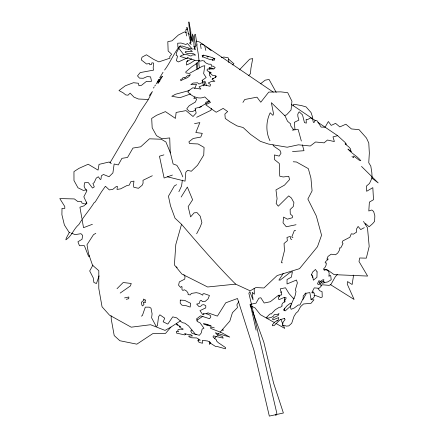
<?xml version="1.0" encoding="UTF-8"?>
<svg xmlns="http://www.w3.org/2000/svg" width="438" height="438" viewBox="0 0 438 438"><rect width="100%" height="100%" fill="white"/><g stroke="black" fill="none" stroke-linecap="round" stroke-linejoin="round"><path stroke-width="0.66" d="M158.184 83.171L158.507 79.3L159.372 79.596L159.782 81.572M182.372 180.138L181.562 186.008L178.879 191.691M365.303 224.776L365.506 223.495L369.103 226.796L372.689 223.637L374.605 221.354L374.851 215.781L373.63 211.45L371.78 209.994L368.801 211.001L369.376 202.121L373.505 199.723L372.831 187.65L366.644 191.296L366.365 186.145L369.491 183.462L372.119 177.79L371.829 172.621L370.8 166.09L368.758 162.772L369.333 153.065L368.78 143.023L366.458 138.036L359.029 129.626L351.457 128.953L345.867 124.217L339.828 126.91L335.574 123.357L331.221 125.399L328.352 121.523L325.111 127.19L321.092 127.08L317.254 120.937L315.229 120.324L314.024 122.541L313.351 122.339L312.508 118.583L310.394 117.937L307.454 119.705L306.146 119.311L306.31 123.133L304.459 122.585L302.499 114.865L299.159 111.778L297.774 114.159L297.867 116.415L298.88 120.116L294.331 122.333L294.977 129.621M209.95 71.827L209.413 75.199L210.897 77.274M250.136 305.341L250.317 304.3L256.11 330.175M211.368 108.476L210.968 110.31L196.657 117.291M284.196 310.772L284.771 308.149M215.436 77.636L215.863 75.741M278.99 295.037L278.672 296.285L279.893 295.76L278.469 297.539L278.289 299.017L279.384 299.515L284.426 297.353L286.217 297.851L285.466 299.608L284.169 300.26L285.176 300.911L284.815 301.749L283.424 302.335L282.154 303.956L281.76 305.368L282.275 305.866L280.659 307.153L279.334 307.268L275.278 309.748L271.171 314.035L270.52 313.734L269.54 314.375L266.216 317.725L268.368 318.097L271.467 317.347L273.624 315.94L274.111 314.807L275.163 314.375L276.871 314.747L279.006 313.542L278.157 315.53L273.531 317.736L272.441 319.127L273.246 319.806L278.782 317.523L278.042 320.435L277.27 320.961L277.287 320.359L276.586 320.643L276.323 321.262L275.08 321.771L272.343 324.782L272.376 325.741L274.035 325.664L280.232 319.598L284.766 318.371L284.492 319.028L285.127 319.598L283.249 321.831L282.149 325.938L283.95 325.21L286.282 326.107L288.768 325.905L291.697 323.266L294.068 316.203L296.083 313.066L297.922 311.517L300.588 306.644L303.534 303.967L310.975 303.337L313.942 299.822L310.909 299.663M176.574 184.666L174.357 185.964L168.449 196.213L170.508 205.871L175.019 218.179L181.551 224.3L175.797 244.53L174.406 264.968L181.825 273.991L207.628 286.989L235.639 284.131L250.18 290.827L255.814 287.569L263.961 287.963L277.144 275.54L299.532 268.669L317.462 246.725L321.563 235.228L316.335 216.027L307.859 199.033L312.091 190.859L310.92 178.063L308.336 168.646L296.482 162L293.23 161.764M99.114 275.874L96.442 283.517L93.902 282.532L93.239 277.867L89.691 270.958L92.922 265.11M194.707 88.52L196.514 84.331L190.837 84.605L193.092 83.078L197.604 82.782L198.929 84.058L203.528 82.141L202.028 80.461L206.167 77.526L203.643 73.622L204.82 65.7L202.504 66.215L189.369 73.414L185.947 72.911L185.789 71.854L191.811 66.751L197.204 63.242L197.916 62.316M280.9 292.715L281.349 291.686M292.973 105.936L293.767 104.233L301.432 105.569L306.085 106.91L311.013 112.484L312.727 117.504L312.102 118.452M212.299 60.417L212.994 58.977L214.943 58.676M196.646 233.782L200.193 226.961L201.902 222.592L200.215 216.186L197.029 212.616L194.089 212.857L190.612 216.892L188.154 206.626L192.611 199.761L187.344 187.07L181.151 197.029M69.45 232.211L66.319 238.026L65.842 239.827C71.722 236.246 73.628 228.828 78.9 224.497C83.494 216.668 89.593 210.021 94.356 202.323L95.188 202.044L101.446 191.871L105.41 186.276L109.347 189.917L112.823 189.342L116.24 186.55L117.395 186.358L117.017 189.446L120.636 188.849L127.015 185.504L129.237 185.132L130.836 181.65L133.968 181.124L133.508 184.612L133.776 187.267L138.446 188.291L142.169 185.247L143.084 183.183L143.002 180.297L152.325 175.737M180.341 45.508L176.426 52.795L176.175 55.456L177.582 56.037L176.35 60.69L178.386 61.944L188.105 57.542M163.046 72.243L159.728 77.745M302.976 299.483L306.003 294.15L305.702 292.984M85.437 204.382L86.823 202.044M110.009 162.848L128.745 130.907L134.888 121.529L139.886 112.166L148.11 99.902L152.424 91.509L149.336 95.577M238.83 301.536L236.892 304.799L237.473 307.585L232.441 312.672L229.83 321.103L220.057 332.239M242.937 102.415L244.732 99.508L256.969 97.165L260.774 102.229L268.746 92.1L280.747 91.86L287.717 92.681L291.943 101.244L291.046 109.987L286.496 114.915L284.519 115.435M153.453 88.093L154.127 87.047M154.795 86.007L155.468 84.961M283.249 273.482L278.907 280.052L280.123 280.156L289.852 272.617L292.42 271.631L291.396 277.139L287.043 279.521L287.027 283.961L296.477 280.019L297.369 282.915L295.311 289.961L296.011 291.511L295.108 295.77L290.213 306.655L291.128 309.316L294.194 308.045L298.322 304.957L299.888 305.045L303.151 298.563L303.222 295.853L304.744 294.413L305.144 293.422L309.83 292.584L311.062 299.225L313.208 298.256L314.375 296.548L314.238 293.017L313.165 292.934L313.537 292.009L312.929 291.965L312.228 293.038L311.812 292.611L314.265 287.881L319.067 288.27L320.977 286.501L321.163 284.727L320.118 284.043L318.41 284.569L317.501 283.851L318.733 280.802L319.559 280.878L320.205 281.552L323.009 279.701L323.917 279.783L323.217 281.514L324.459 282.62L327.805 281.875L331.199 279.745L330.745 275.863L330.192 275.349L328.916 276.351L329.157 273.137L328.522 271.237L325.938 269.43L324.235 270.136L323.567 268.855L324.903 267.563L326.107 265.176L326.337 263.008L325.122 262.866L325.658 261.524L327.881 259.581L328.133 258.957L326.868 259.258L328.013 256.427L331.172 254.193L335.579 254.763L337.758 253.022L339.384 250.301L339.647 247.859L340.715 248.007L343.036 243.577L342.138 242.625L342.828 240.916L349.869 237.259L351.276 233.799L353.428 234.149L356.669 232.047L356.516 229.041L358.103 226.446L360.715 229.572L364.301 227.661M179.312 46.428C173.645 53.879 170.223 62.563 164.622 70.02M156.289 83.872L158.091 80.795L157.395 81.649M198.628 61.386L199.334 60.46M180.648 320.747L170.962 327.049L165.575 333.367L152.742 333.657L136.837 344.164L119.87 340.737L114.209 335.579L111.241 319.127L111.126 315.798M202.219 57.121L203.867 55.215L202.082 55.621M194.877 97.033L193.755 98.331L196.75 98.878L195.414 102.038L189.205 105.684L186.747 108.827L189.074 111.203L192.638 111.602L195.54 109.839M210.727 342.866L209.391 344.383L209.364 341.728M214.281 338.815L216.503 336.285M217.39 335.273L218.721 333.756M337.512 274.287L335.305 276.75L330.827 284.618L329.091 285.352L322.417 284.793L320.934 285.839M248.653 75.61L250.492 73.677L250.903 68.427L252.721 58.593L249.698 59.157L239.433 69.839M117.028 288.691L123.182 282.51L131.236 283.479L130.453 285.894L120.176 293.077M291.089 305.691L285.264 310.876L283.468 309.945L287.087 305.697L290.498 303.14L291.763 304.071M260.451 83.833L265.182 80.17L269.058 79.442L276.175 92.352M232.337 64.895L233.941 63.773L228.658 59.152M208.685 56.349L207.617 57.088L206.895 56.069M191.948 330.049L190.689 330.904L191.855 333.176L196.229 334.703M196.777 320.337L202.904 316.214M206.249 313.964L207.924 312.836L217.407 316.116L225.729 302.811L237.484 298.497L253.952 350.307L269.326 416.1L283.386 413.001L273.542 382.96L263.835 342.215L252.403 310.821M194.921 60.263L189.966 63.477L186.468 65.021L186.544 61.577L191.691 58.895M199.608 107.37L209.479 101.381M95.802 233.323L93.491 234.675L86.998 244.738L88.591 253.799L92.522 265.231L98.813 270.695L98.785 288.407L102.049 306.797L109.467 315.114L131.197 327.181L150.562 324.728L165.027 330.4L170.962 327.049M89.609 255.896L88.613 256.476L84.359 245.658L79.464 245.723L77.92 241.776L82.048 239.279L82.601 235.31L80.937 233.689L75.117 234.626L71.443 233.169M211.275 68.027L210.114 68.667L208.893 68.109M141.337 316.121L142.361 315.617L145.29 307.147L149.353 307.164L150.979 308.155L152.096 313.811L151.619 317.835L156.174 326.387L157.395 325.806L158.545 316.751L159.908 314.823L164.754 318.207L163.15 321.804L167.798 324.093L172.736 316.86L176.755 317.868L182.372 322.707L184.781 323.135L188.537 325.888L195.485 334.331L199.394 335.278L201.228 332.968L202.164 329.053L203.955 328.237L200.128 322.905L197.127 321.404L197.127 319.762L196.432 319.001L200.533 315.82L209.572 318.7L210.859 316.904L210.174 315.272L205.893 313.427L204.606 314.03L203.944 313.307L203.216 313.646L203.692 314.643L202.739 314.659L199.963 310.635L205.74 307.903L205.811 305.751L203.933 304.673L201.962 304.957L200.686 306.31L198.852 306.485L196.667 304.082L199.153 303.561L200.095 300.791L201.212 300.254L202.46 301.64L205.159 301.443L208.077 298.875L209.441 295.48L204.267 293.679L203.018 293.772L202.772 295.157L199.235 293.268L196.284 292.672L191.335 293.411L190.311 294.894L188.11 294.648L188.05 293.093L186.593 291.051L184.338 289.753L182.881 290.482L181.918 289.425L182.044 286.928L181.589 286.436L180.598 287.438L178.562 285.198L179.328 281.897L184.71 279.159L185.044 276.717L183.905 274.653M92.402 224.283L83.521 227.683L82.13 219.756M209.561 100.877L205.712 102.284L206.013 103.538M172.424 175.058L164.108 178.014L159.465 156.213L163.9 154.871M190.596 93.951L180.023 97.674L171.805 96.272L175.485 94.258L189.216 90.535M84.846 205.537L79.924 207.196L81.901 218.431M201.453 106.702L195.091 108.41L196.18 113.086L193.038 116.508L186.008 110.611L176.12 112.451L175.463 118.408L165.4 111.613L156.481 115.347L151.69 118.419L152.183 127.819L156.519 135.676L161.934 138.753L169.725 137.932L170.24 152.961M351.966 156.536L353.575 157.696L353.647 155.972L359.264 160.231L360.824 160.741C357.238 156.07 351.654 153.503 347.925 149.068L351.347 151.455L350.449 150.294L350.761 149.249L349.261 147.321L345.035 143.817L346.485 144.255L345.007 142.355L337.643 135.681L333 136.88L334.369 141.573L327.471 140.023L324.082 142.859L315.552 141.989L310.274 146.007L298.42 144.808L287.191 147.228L268.439 144.047L260.342 141.332L250.563 134.4L243.106 127.513L237.062 125.903L229.961 121.819L225.258 118.474L224.88 114.066L227.661 111.548L223.172 108.4L216.175 112.248L205.679 104.775L210.514 102.372L204.765 96.918C198.792 99.798 191.893 96.508 187.798 91.909L189.304 90.228L192.835 87.803L200.861 89.073L199.066 86.812L203.911 84.923L210.037 86.231L210.563 84.578L208.225 82.979L211.51 81.402L214.855 81.293L212.003 79.36L216.46 76.661L215.074 75.736L212.594 75.363L209.709 72.905L211.33 72.861L208.395 71.629L206.917 70.113L207.502 69.045L214.034 68.897L215.184 67.523L212.956 66.056L211.718 66.313L211.226 65.99L211.554 64.862L210.508 64.172L208.756 64.205L206.221 63.138L204.677 61.895L204.732 61.167L202.192 60.597L200.883 61.068L195.063 60.373L187.76 57.898L187.349 58.478L185.893 58.265L180.078 56.376C182.761 54.219 187.179 53.896 190.01 55.911L191.34 55.894L192.665 54.843L195.578 55.117C192.742 51.848 188.439 54.816 185.192 52.494L185.466 51.547L192.337 51.503L189.501 49.144L188.406 48.957L188.866 49.499L188.001 49.505L187.311 49.045L185.783 49.051L181.058 47.37L180.429 46.51L182.055 45.974L192.123 49.078L193.361 48.93M221.283 57.679L223.851 57.022L228.275 57.832L228.893 62.656M126.221 299.307L128.75 298.7L128.843 296.986L124.556 297.922M296.033 224.727L286.255 226.769L283.047 222.843L283.556 217.1L287.416 219.175L292.338 217.73L292.683 216.148L290.29 213.958L290.115 209.534L293.301 206.522L293.931 202.701L291.396 198.025L288.697 195.874L278.278 206.189L276.148 203.478L277.079 198.753L275.967 189.911L284.486 185.143L289.529 179.602L288.757 176.322L283.172 176.968L279.762 176.218L279.285 163.467L274.549 159.624L274.38 154.937L279.187 156.114L281.021 153.152L279.975 150.426L274.073 146.445L272.962 144.89M194.527 123.636L199.859 122.607L195.83 132.533L202.274 133.338L200.785 137.072L193.153 138.485L188.882 141.846L189.583 143.593L198.053 143.954L204.081 147.42L203.736 155.09L197.538 165.246L191.335 171.236L187.601 170.36L185.832 172.178L185.05 181.146L167.425 176.804M86.609 189.878L83.302 190.399L77.98 187.787L73.984 180.544L73.956 171.592L78.96 168.362L88.186 164.234L98.063 170.114L99.037 164.365L109.199 161.983L111.307 163.593M314.019 295.688L315.563 295.508L320.879 297.577L322.242 297.013L322.072 291.648L319.735 290.761L318.037 288.483M292.234 130.086L298.152 129.44L301.339 141.036M292.502 151.553L303.994 150.705L302.401 144.907M324.01 269.901L327.328 269.775L334.161 274.648L367.613 276.06L358.996 261.481L359.68 257.982L366.316 258.163L369.196 246.435L367.482 227.782L363.485 221.436M190.859 42.919L189.282 42.919L191.231 44.473M295.655 230.558L294.331 230.541L291.779 237.018L292.934 237.675M222.137 330.137L223.495 330.197L222.531 329.343M148.055 99.464L138.468 99.021L134.028 97.165L130.124 93.135L128.038 95.188L125.766 94.936L123.209 92.861L118.961 90.546L125.35 85.766L133.481 82.716L138.424 83.253L138.956 85.771L141.545 85.29L146.527 81.304L149.21 81.698L151.526 81.271L150.579 76.874L147.141 76.59L143.286 78.282L139.487 78.123L137.499 75.878L140.198 72.588L153.618 70.113L153.169 68.049L153.585 63.045L151.882 62.782L151.515 64.468L149.829 64.78L149.544 63.461L146.56 64.008L141.282 59.897L142.043 57.175L146.44 54.777L153.508 59.311L158.863 61.9L169.982 58.172L169.665 56.781L171.663 54.224L168.148 51.011L167.809 41.605L171.975 40.843L178.392 35.013L184.475 31.908L186.232 32.686M282.472 262.822L281.431 262.712L284.459 250.656L284.054 243.468L287.388 240.659L286.961 237.429L290.257 236.421L290.695 238.945L291.807 239.526M294.331 298.289L293 298.108L289.102 293.674L285.477 287.771L280.265 288.856L281.76 294.851L278.037 295.628L270.317 301.733L264.196 303.014L260.84 297.763L258.88 298.174L256.016 303.167L250.071 304.415L251.702 308.899M196.29 41.106L199.399 41.955L273.279 92.128M214.319 327.87L211.713 327.109L210.366 327.794L210.913 328.478L221.546 332.639L229.764 337.074L215.359 332.781L217.544 335.054L222.175 336.318L223.221 338.12L213.295 335.864L213.06 337.003L216.657 340.096L216.323 340.715L218.201 342.604L225.647 347.646L225.417 348.807L217.144 346.502L215.567 346.463L210.716 343.376L210.043 342.171L207.524 340.983L202.449 340.321L202.548 343.222L200.035 342.658L198.409 341.81L197.834 340.227L198.978 340.26L198.387 339.828L200.352 340.206L196.771 337.95L191.641 337.786L189.2 336.866L188.663 336.066L192.501 335.957L190.585 334.544L189.123 334.752L184.721 333.696L185.805 334.501L184.622 334.889L176.487 333.077L176.372 331.424L178.529 331.79L177.724 330.389L178.129 329.639L180.697 329.108L182.684 329.557L183.194 329.086L179.804 327.328L179.197 326.414L180.5 326.474L176.952 324.87L176.58 324.591L178.009 324.837L176.317 323.589M213.355 68.892L209.315 67.359L209.588 69.27M193.733 46.236L195.386 46.871M70.222 232.688L68.996 232.2L64.375 224.968L61.906 214.719L62.004 208.324L64.813 208.422L64.769 206.49L59.792 198.578L74.351 198.929L77.953 201.633L81.32 201.409L82.016 203.079L85.738 204.267L86.932 203.5L83.833 196.81L86.932 190.765L84.901 188.236L84.101 186.221L84.501 182.75L88.328 182.586L92.506 188.05L94.296 186.884L92.916 183.423L94.186 182.586L96.218 178.14L98.32 176.755L100.313 179.569L100.992 179.126L101.359 175.824L103.423 174.466L109.046 176.738L112.911 172.9L114.143 163.987L118.282 164.94L121.945 158.337L127.535 157.456L132.955 148.071L140.697 146.812L149.473 138.808L161.277 139.24L165.925 142.005L170.289 152.534L173.119 163.965L176.881 165.334L180.576 171.45L182.827 176.881M187.99 33.463L190.327 34.498L191.187 40.46M212.337 78.287L213.41 78.785M251.587 306.239L255.053 307.93L260.386 314.676L274.637 322.702M275.825 323.37L284.733 328.39L283.419 325.363M330.383 284.58L354.096 299.455L347.246 284.092L347.52 281.552L352.13 284.508L353.395 276.405L353.198 275.069M291.347 104.353L315.623 120.778M317.884 122.306L337.643 135.681M371.457 177.735L378.208 182.92L361.498 166.407M206.654 47.047L211.138 50.622M235.639 284.131C216.613 265.116 199.071 244.683 181.551 224.3M176.344 266.775L177.176 267.7M191.62 48.355L187.398 43.439L185.958 44.495L180.971 43.012L177.697 43.225L177.883 47.129L183.933 54.838M293.739 129.916L290.772 125.859L290.668 123.921L287.531 121.255L285.083 115.961L271.357 102.673L273.526 113.727L272.912 115.369L270.197 112.769C265.91 121.271 265.713 132.32 269.994 140.757M202.192 80.154L202.909 81.879M280.796 319.302L282.893 324.147M187.355 60.439L187.853 61.698M311.642 274.533L312.748 277.599M206.413 85.558L205.362 81.944L204.65 81.118L204.672 85.109M202.767 82.831L203.495 85.886M205.811 50.436L204.705 45.705L202.904 44.161L200.401 44.211L201.124 48.634M275.546 414.266L275.847 415.58L276.882 413.499L248.866 293.23L249.846 291.62L253.054 299.888L252.239 292.343L254.369 294.21L254.166 288.303M196.914 62.645L198.08 69.188M196.147 63.466L196.963 69.352M186.533 35.916L185.789 30.928L186.101 29.247L187.01 29.62L186.922 27.287L190.815 42.946C191.871 35.85 188.504 28.864 188.893 21.9L190.765 31.186L190.963 35.445L192.6 41.61L192.391 34.038C194.959 38.9 192.819 44.791 195.08 49.85L194.806 46.297L195.463 46.214L195.43 44.764L194.395 38.051L194.647 34.739L195.43 34.241L197.062 45.174L196.689 44.868C197.735 51.219 199.339 57.794 198.89 64.194L199.334 67.655M284.295 297.451L284.782 302.149M180.275 300.107L180.226 303.26L182.022 305.22L185.827 305.598L190.174 307.082L190.65 303.31L184.683 300.364L180.275 300.107M317.09 271.883L316.937 277.259L313.345 280.2L312.847 276.827L311.571 274.626L312.59 272.08L315.475 269.469L317.09 271.883M214.549 58.873L214.264 60.296L209.156 59.267L202.471 56.705L203.32 55.095L212.611 57.613L214.549 58.873M158.222 81.796L157.833 83.324L159.021 82.081L162.427 76.332L161.496 77.247L161.25 76.984L158.222 81.796M324.388 282.253L324.169 282.828L322.313 283.287L321.727 282.302L321.021 283.162L319.735 283.709L320.058 282.893L318.995 282.981L320.183 281.541L320.851 282.023L323.6 281.223L324.388 282.253M190.196 74.816C188.455 78.659 183.697 78.325 180.916 80.778L180.516 79.623L182.438 78.725L182.887 77.729L184.633 77.345L184.869 78.035L187.267 75.883L190.196 74.816M145.427 300.09L144.781 301.202L145.712 302.204L144.524 302.8L143.352 302.193L143.96 304.541L142.574 305.943L141.923 305.242L141.375 302.609L142.251 301.349L143.554 300.687L143.45 299.066L145.427 300.09M207.179 325.204L203.894 324.24L203.446 323.501L208.023 324.602L211.291 326.168L209.276 325.817L206.9 324.761L207.179 325.204"/></g></svg>
